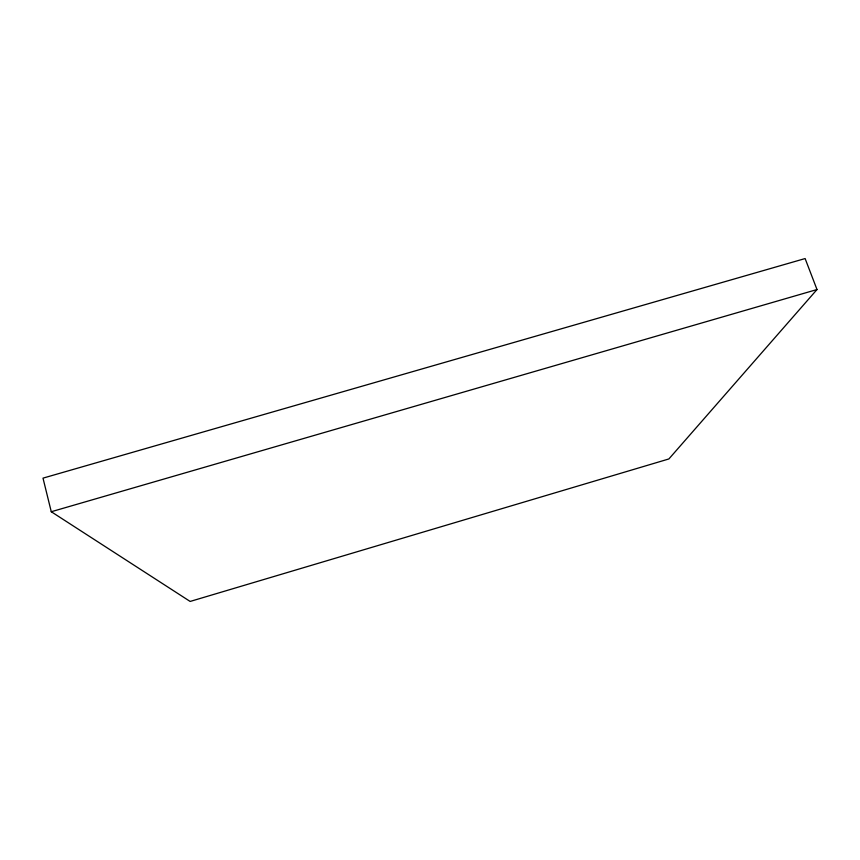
<?xml version="1.0" encoding="UTF-8"?>
<svg xmlns="http://www.w3.org/2000/svg" width="860" height="860" viewBox="0 0 860 860"><rect width="100%" height="100%" fill="white"/><g stroke="black" fill="none" stroke-linecap="round" stroke-linejoin="round"><path stroke-width="1.29" d="M817 289.54L668.886 458.95L190.146 601.441L51.267 511.732L43 478.138L805.121 258.559L817 289.54L51.267 511.732"/></g></svg>
